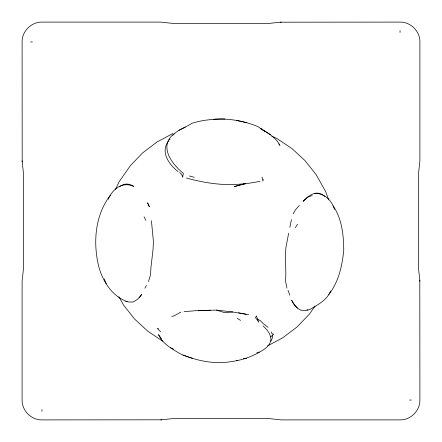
<?xml version="1.0" encoding="UTF-8"?>
<svg xmlns="http://www.w3.org/2000/svg" width="442" height="442" viewBox="0 0 442 442"><rect width="100%" height="100%" fill="white"/><g stroke="black" fill="none" stroke-linecap="round" stroke-linejoin="round"><path stroke-width="0.66" d="M263.2 179.264L262.896 181.159L262.012 177.043M288.643 233.194L285.875 247.896L285.471 256.288L285.852 273.819L285.576 281.222L286.952 288.145M289.853 227.337L291.433 219.613M148.484 281.504L150.507 274.913L150.96 267.349L153.004 249.934L153.418 241.547L151.424 220.702M115.368 189.651L119.246 181.618L130.384 165.617L142.727 152.816L156.965 142.031L172.767 133.589M108.312 199.193C112.461 188.994 122.572 181.253 133.661 186.347C130.191 183.96 125.451 183.049 121.743 185.342M297.322 308.074L294.068 304.439L291.637 300.217C293.599 304.311 296.505 307.958 300.538 310.102C303.764 310.45 306.903 310.649 310.046 309.383C318.052 304.731 326.931 300.079 330.644 291.013M144.926 288.239L146.435 285.444M293.179 213.762L295.444 209.917L299.339 205.425M168.562 141.059C160.021 151.75 169.037 164.722 178.032 171.551M328.804 294.455C338.688 281.897 342.158 265.896 343.743 250.338C343.649 234.984 341.948 218.818 333.069 205.784C329.688 198.303 322.003 192.187 313.511 193.707C309.35 195.132 306.157 198.336 303.09 201.353L307.444 197.226L312.19 195.557M295.383 227.602L297.532 224.204M110.467 195.11C94.781 215.337 92.803 243.426 99.019 267.559C103.174 282.024 112.478 296.405 127.152 301.648M139.202 297.764L141.727 294.295C139.628 297.737 136.534 300.483 132.865 302.063L128.257 301.969L125.639 301.107M315.008 306.096L309.367 314.168L297.03 326.986L282.786 337.76L267.592 345.882M270.797 341.158L271.559 340.191L272.526 337.24L272.305 335.285M172.816 135.252C177.916 129.495 185.734 127.401 192.032 123.268C202.651 119.859 213.939 119.025 225.033 118.964M174.071 133.788C158.269 145.882 171.778 164.203 183.331 173.258L182.679 177.314L181.701 174.48L179.629 172.546M169.159 140.042L170.032 139.147M161.54 338.832L158.468 334.577C162.573 343.843 171.7 348.627 179.944 353.655C194.259 359.965 210.105 363.689 225.818 362.302C239.465 361.059 252.575 357.119 263.968 349.384C268.106 346.732 271.918 342.207 270.681 336.964L273.725 334.075L272.25 334.019L271.173 331.964M119.804 186.419L121.257 185.612M180.817 312.096L174.032 315.892L171.75 316.444M178.993 130.263L185.303 127.268M256.796 352.871L259.227 351.987M260.007 181.292C251.415 183.203 242.664 183.585 234.26 186.673L245.807 183.491C225.823 186.303 205.74 183.364 186.452 178.004M236.476 360.595L237.337 360.396M306.941 310.041L307.831 309.842M243.299 358.843L246.619 358.252M279.935 22.227L268.123 23.525L173.877 23.525L160.822 22.1L41.951 22.1C31.371 21.873 21.857 31.343 22.1 41.951L22.194 161.783L22.1 160.822M162.065 419.773L173.877 418.475L268.123 418.475L281.178 419.9L400.049 419.9C410.629 420.127 420.143 410.657 419.9 400.049L419.806 280.217L419.9 281.178M314.687 193.342C317.472 192.767 320.478 193.292 322.782 194.977M281.178 22.1L280.217 22.194L400.049 22.1C410.657 21.857 420.127 31.371 419.9 41.951L419.9 160.822L418.475 173.877L418.475 268.123L419.773 279.935M160.822 419.9L161.783 419.806L41.951 419.9C31.343 420.143 21.873 410.629 22.1 400.049L22.1 281.178L23.525 268.123L23.525 173.877L22.227 162.065M246.012 314.256L232.752 311.991L224.414 312.632L216.508 310.091L195.817 310.676L184.121 311.682M210.42 310.19L198.491 310.765M213.547 119.268C228.536 118.196 243.84 120.821 257.73 126.495C265.692 132.086 275.333 136.285 279.968 145.401L278.725 143.904M158.545 328.467L157.269 328.494L160.606 331.671M30.603 41.951L32.404 41.951M409.596 400.049L411.397 400.049M232.752 311.991L216.508 310.091M248.691 314.743L238.575 312.803M236.52 120.417L246.807 122.738M189.491 175.999L194.11 177.292M182.933 355.136L192.729 358.396M271.824 136.164L276.941 138.584L291.864 148.495L305.008 160.595L316.063 174.524L325.621 191.508L328.715 199.878M170.557 347.71L173.435 349.097M237.216 318.345L240.619 320.384M270.476 134.677L260.786 128.721L264.57 131.092M162.811 341.207L147.893 331.296L134.749 319.207L123.694 305.267L118.848 296.692M268.007 327.318L262.675 323.157L260.46 320.699L257.41 319.107M323.329 195.353L324.964 196.475M263.117 325.936L266.835 329.732L269.344 333.423L270.681 336.964M144.075 216.845L145.893 220.436M289.847 295.19L287.98 290.295M104.229 278.979L106.229 283.786M333.069 205.784L334.577 209.442M400.049 30.603L400.049 32.404M41.951 409.596L41.951 411.397M256.454 316.041L255.476 317.605L258.835 322.251L256.454 316.041M148.33 204.469L147.517 202.828L149.413 206.867L148.33 204.469"/></g></svg>
